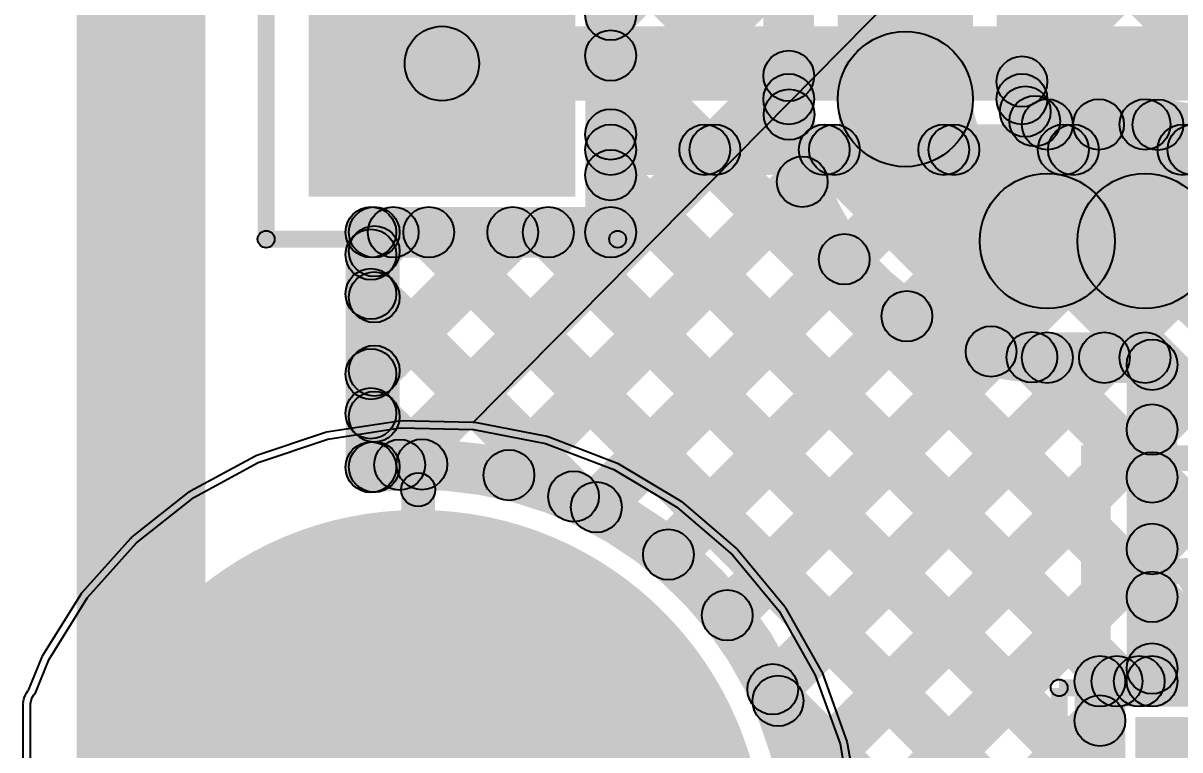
# Model space of a CAD drawing. Header units: millimetres. Extents: x 0 to 210, y 0 to 213.
# Drawn here: x -0.1169 to 0.2253, y 0.0315 to 0.2465 of the extents above; entities that cross this region are included whole.
import ezdxf

# ---------------------------------------------------------------- set-up
doc = ezdxf.new("R2010")
doc.units = ezdxf.units.MM
doc.header["$MEASUREMENT"] = 0
for name, color, linetype in [('BottomLayer', 5, 'Continuous'), ('BottomSolder', 6, 'Continuous'), ('PadHoleLayer', 156, 'Continuous'), ('TopLayer', 1, 'Continuous'), ('TopOverlay', 2, 'Continuous'), ('TopSolder', 216, 'Continuous'), ('ViaHoleLayer', 16, 'Continuous')]:
    doc.layers.add(name, color=color, linetype=linetype)

# ---------------------------------------------------------------- blocks, each defined once
blk = doc.blocks.new('HDR_F_1X2_7')
at = {"layer": 'BottomLayer'}
blk.add_hatch(color=5, dxfattribs=at).paths.add_polyline_path([(-0.08543, 0.03543), (-0.01457, 0.03543), (-0.01457, -0.03543), (-0.08543, -0.03543)])
h = blk.add_hatch(color=5, dxfattribs=at)
edge = h.paths.add_edge_path()
edge.add_arc((0.05, 0), 0.03543, 0, 360)
at = {"layer": 'BottomSolder'}
blk.add_hatch(color=6, dxfattribs=at).paths.add_polyline_path([(-0.08943, 0.03943), (-0.01057, 0.03943), (-0.01057, -0.03943), (-0.08943, -0.03943)])
h = blk.add_hatch(color=6, dxfattribs=at)
edge = h.paths.add_edge_path()
edge.add_arc((0.05, 0), 0.03943, 0, 360)
at = {"layer": 'PadHoleLayer'}
h = blk.add_hatch(color=156, dxfattribs=at)
edge = h.paths.add_edge_path()
edge.add_arc((-0.05, 0), 0.01772, 0, 360)
h = blk.add_hatch(color=156, dxfattribs=at)
edge = h.paths.add_edge_path()
edge.add_arc((0.05, 0), 0.01772, 0, 360)
at = {"layer": 'TopLayer'}
blk.add_hatch(color=1, dxfattribs=at).paths.add_polyline_path([(-0.08543, 0.03543), (-0.01457, 0.03543), (-0.01457, -0.03543), (-0.08543, -0.03543)])
h = blk.add_hatch(color=1, dxfattribs=at)
edge = h.paths.add_edge_path()
edge.add_arc((0.05, 0), 0.03543, 0, 360)
at = {"layer": 'TopOverlay'}
h = blk.add_hatch(color=2, dxfattribs=at)
edge = h.paths.add_edge_path()
edge.add_arc((-0.102, 0.052), 0.0025, 0, 360)
h = blk.add_hatch(color=2, dxfattribs=at)
edge = h.paths.add_edge_path()
edge.add_arc((-0.102, 0.052), 0.0025, 0, 360)
for points in [[(-0.1045, 0.052), (-0.0995, 0.052), (-0.0995, -0.052), (-0.1045, -0.052)], [(-0.102, 0.0495), (-0.102, 0.0545), (0.102, 0.0545), (0.102, 0.0495)], [(0.0995, 0.052), (0.1045, 0.052), (0.1045, -0.052), (0.0995, -0.052)], [(-0.102, -0.0545), (-0.102, -0.0495), (0.102, -0.0495), (0.102, -0.0545)]]:
    blk.add_hatch(color=2, dxfattribs=at).paths.add_polyline_path(points)
h = blk.add_hatch(color=2, dxfattribs=at)
edge = h.paths.add_edge_path()
edge.add_arc((0.102, 0.052), 0.0025, 0, 360)
h = blk.add_hatch(color=2, dxfattribs=at)
edge = h.paths.add_edge_path()
edge.add_arc((0.102, 0.052), 0.0025, 0, 360)
h = blk.add_hatch(color=2, dxfattribs=at)
edge = h.paths.add_edge_path()
edge.add_arc((-0.102, -0.052), 0.0025, 0, 360)
h = blk.add_hatch(color=2, dxfattribs=at)
edge = h.paths.add_edge_path()
edge.add_arc((-0.102, -0.052), 0.0025, 0, 360)
h = blk.add_hatch(color=2, dxfattribs=at)
edge = h.paths.add_edge_path()
edge.add_arc((0.102, -0.052), 0.0025, 0, 360)
h = blk.add_hatch(color=2, dxfattribs=at)
edge = h.paths.add_edge_path()
edge.add_arc((0.102, -0.052), 0.0025, 0, 360)
at = {"layer": 'TopSolder'}
blk.add_hatch(color=216, dxfattribs=at).paths.add_polyline_path([(-0.08943, 0.03943), (-0.01057, 0.03943), (-0.01057, -0.03943), (-0.08943, -0.03943)])
h = blk.add_hatch(color=216, dxfattribs=at)
edge = h.paths.add_edge_path()
edge.add_arc((0.05, 0), 0.03943, 0, 360)
at = {"layer": 'TopOverlay'}
for centre in [(-0.102, 0.052), (-0.102, 0.052), (0.102, 0.052), (0.102, 0.052), (-0.102, -0.052), (-0.102, -0.052), (0.102, -0.052), (0.102, -0.052)]:
    blk.add_circle(centre, 0.0025, dxfattribs=at)
blk = doc.blocks.new('HDR_F_1X3_18')
at = {"layer": 'BottomLayer'}
blk.add_hatch(color=5, dxfattribs=at).paths.add_polyline_path([(-0.03543, 0.03543), (0.03543, 0.03543), (0.03543, -0.03543), (-0.03543, -0.03543)])
at = {"layer": 'BottomSolder'}
blk.add_hatch(color=6, dxfattribs=at).paths.add_polyline_path([(-0.03943, 0.03943), (0.03943, 0.03943), (0.03943, -0.03943), (-0.03943, -0.03943)])
at = {"layer": 'TopLayer'}
blk.add_hatch(color=1, dxfattribs=at).paths.add_polyline_path([(-0.03543, 0.03543), (0.03543, 0.03543), (0.03543, -0.03543), (-0.03543, -0.03543)])
at = {"layer": 'TopOverlay'}
h = blk.add_hatch(color=2, dxfattribs=at)
edge = h.paths.add_edge_path()
edge.add_arc((-0.062, 0.048), 0.0025, 0, 360)
h = blk.add_hatch(color=2, dxfattribs=at)
edge = h.paths.add_edge_path()
edge.add_arc((-0.062, 0.048), 0.0025, 0, 360)
for points in [[(-0.0595, -0.049), (-0.0645, -0.049), (-0.0645, 0.048), (-0.0595, 0.048)], [(-0.062, 0.0455), (-0.062, 0.0505), (0.258, 0.0505), (0.258, 0.0455)]]:
    blk.add_hatch(color=2, dxfattribs=at).paths.add_polyline_path(points)
at = {"layer": 'TopSolder'}
blk.add_hatch(color=216, dxfattribs=at).paths.add_polyline_path([(-0.03943, 0.03943), (0.03943, 0.03943), (0.03943, -0.03943), (-0.03943, -0.03943)])
at = {"layer": 'TopOverlay'}
blk.add_circle((-0.062, 0.048), 0.0025, dxfattribs=at)
blk.add_circle((-0.062, 0.048), 0.0025, dxfattribs=at)

msp = doc.modelspace()

# ---------------------------------------------------------------- hatches: boundary and pattern name
at = {"layer": 'BottomLayer'}
for points in [[(-0.101, -0.1), (-0.063, -0.1), (-0.063, 3.285), (-0.101, 3.285)], [(0.007, 0.22353), (0.007, 0.24553), (0.439, 0.24553), (0.439, 0.22353)], [(0.05693, 0.20153), (0.05693, 0.21653), (0.439, 0.21653), (0.439, 0.20153)], [(-0.00019, 0.11049), (-0.01079, 0.1211), (0.08245, 0.21434), (0.09305, 0.20373)], [(0.03215, 0.10747), (0.02154, 0.11808), (0.1178, 0.21434), (0.12841, 0.20373)], [(0.05799, 0.09796), (0.04738, 0.10856), (0.15316, 0.21434), (0.16376, 0.20373)], [(0.07931, 0.08392), (0.06871, 0.09453), (0.18851, 0.21434), (0.19912, 0.20373)], [(0.07947, 0.20373), (0.09007, 0.21434), (0.24737, 0.05704), (0.23676, 0.04643)], [(0.09672, 0.06598), (0.08612, 0.07659), (0.22387, 0.21434), (0.23448, 0.20373)], [(0.09672, 0.06598), (0.08612, 0.07659), (0.22387, 0.21434), (0.23448, 0.20373)], [(0.11018, 0.04408), (0.09958, 0.05469), (0.25922, 0.21434), (0.26983, 0.20373)], [(0.11896, 0.01751), (0.10836, 0.02811), (0.29458, 0.21434), (0.30519, 0.20373)], [(0.12333, -0.01348), (0.11272, -0.00288), (0.32993, 0.21434), (0.34054, 0.20373)], [(0.11482, 0.20373), (0.12543, 0.21434), (0.28272, 0.05704), (0.27212, 0.04643)], [(0.15018, 0.20373), (0.16078, 0.21434), (0.32759, 0.04753), (0.31698, 0.03693)], [(0.18553, 0.20373), (0.19614, 0.21434), (0.3314, 0.07908), (0.32079, 0.06847)], [(0.2186, 0.04643), (0.20799, 0.05704), (0.36529, 0.21434), (0.3759, 0.20373)], [(0.22089, 0.20373), (0.23149, 0.21434), (0.33839, 0.10744), (0.32778, 0.09683)], [(0.06443, 0.1846), (0.04943, 0.1846), (0.04943, 0.20903), (0.06443, 0.20903)], [(0.05163, 0.19621), (0.06224, 0.20682), (0.21201, 0.05704), (0.20141, 0.04643)], [(-0.013, 0.1771), (-0.013, 0.1921), (0.05693, 0.1921), (0.05693, 0.1771)], [(-0.0077, 0.17369), (-0.0183, 0.1843), (-0.0127, 0.1899), (-0.00209, 0.1793)], [(-0.0077, 0.13834), (-0.0183, 0.14894), (0.02266, 0.1899), (0.03327, 0.1793)], [(-0.00217, 0.1793), (0.00844, 0.1899), (0.20122, -0.00288), (0.19061, -0.01348)], [(0.03319, 0.1793), (0.0438, 0.1899), (0.20696, 0.02674), (0.19636, 0.01613)], [(-0.0055, 0.11519), (-0.0205, 0.11519), (-0.0205, 0.1846), (-0.0055, 0.1846)], [(-0.0183, 0.16008), (-0.0077, 0.17069), (0.05126, 0.11173), (0.04065, 0.10112)], [(-0.0183, 0.12472), (-0.0077, 0.13533), (0.00641, 0.12122), (-0.0042, 0.11062)], [(0.005, 0), (-0.005, 0), (-0.005, 0.10843), (0.005, 0.10843)], [(0.20166, 0.04424), (0.20166, 0.05924), (0.30153, 0.05924), (0.30153, 0.04424)], [(0.20916, -0.00818), (0.19416, -0.00818), (0.19416, 0.05174), (0.20916, 0.05174)], [(0.10112, 0.04065), (0.11173, 0.05126), (0.16587, -0.00288), (0.15526, -0.01348)], [(0.15868, -0.01348), (0.14807, -0.00288), (0.19636, 0.0454), (0.20696, 0.0348)]]:
    msp.add_hatch(color=5, dxfattribs=at).paths.add_polyline_path(points)
h = msp.add_hatch(color=5, dxfattribs=at)
edge = h.paths.add_edge_path()
edge.add_arc((0.007, 0.23453), 0.011, 0, 360)
h = msp.add_hatch(color=5, dxfattribs=at)
edge = h.paths.add_edge_path()
edge.add_arc((0.05693, 0.20903), 0.0075, 0, 360)
h = msp.add_hatch(color=5, dxfattribs=at)
edge = h.paths.add_edge_path()
edge.add_arc((0.05693, 0.20903), 0.0075, 0, 360)
h = msp.add_hatch(color=5, dxfattribs=at)
edge = h.paths.add_edge_path()
edge.add_arc((0.08477, 0.20903), 0.0075, 0, 360)
h = msp.add_hatch(color=5, dxfattribs=at)
edge = h.paths.add_edge_path()
edge.add_arc((0.08775, 0.20903), 0.0075, 0, 360)
h = msp.add_hatch(color=5, dxfattribs=at)
edge = h.paths.add_edge_path()
edge.add_arc((0.12012, 0.20903), 0.0075, 0, 360)
h = msp.add_hatch(color=5, dxfattribs=at)
edge = h.paths.add_edge_path()
edge.add_arc((0.12311, 0.20903), 0.0075, 0, 360)
h = msp.add_hatch(color=5, dxfattribs=at)
edge = h.paths.add_edge_path()
edge.add_arc((0.15548, 0.20903), 0.0075, 0, 360)
h = msp.add_hatch(color=5, dxfattribs=at)
edge = h.paths.add_edge_path()
edge.add_arc((0.15846, 0.20903), 0.0075, 0, 360)
h = msp.add_hatch(color=5, dxfattribs=at)
edge = h.paths.add_edge_path()
edge.add_arc((0.19084, 0.20903), 0.0075, 0, 360)
h = msp.add_hatch(color=5, dxfattribs=at)
edge = h.paths.add_edge_path()
edge.add_arc((0.19382, 0.20903), 0.0075, 0, 360)
h = msp.add_hatch(color=5, dxfattribs=at)
edge = h.paths.add_edge_path()
edge.add_arc((0.22619, 0.20903), 0.0075, 0, 360)
h = msp.add_hatch(color=5, dxfattribs=at)
edge = h.paths.add_edge_path()
edge.add_arc((0.22917, 0.20903), 0.0075, 0, 360)
h = msp.add_hatch(color=5, dxfattribs=at)
edge = h.paths.add_edge_path()
edge.add_arc((0.22917, 0.20903), 0.0075, 0, 360)
h = msp.add_hatch(color=5, dxfattribs=at)
edge = h.paths.add_edge_path()
edge.add_arc((0.05693, 0.20152), 0.0075, 0, 360)
h = msp.add_hatch(color=5, dxfattribs=at)
edge = h.paths.add_edge_path()
edge.add_arc((-0.013, 0.1846), 0.0075, 0, 360)
h = msp.add_hatch(color=5, dxfattribs=at)
edge = h.paths.add_edge_path()
edge.add_arc((-0.013, 0.1846), 0.0075, 0, 360)
h = msp.add_hatch(color=5, dxfattribs=at)
edge = h.paths.add_edge_path()
edge.add_arc((-0.00739, 0.1846), 0.0075, 0, 360)
h = msp.add_hatch(color=5, dxfattribs=at)
edge = h.paths.add_edge_path()
edge.add_arc((0.00314, 0.1846), 0.0075, 0, 360)
h = msp.add_hatch(color=5, dxfattribs=at)
edge = h.paths.add_edge_path()
edge.add_arc((0.02796, 0.1846), 0.0075, 0, 360)
h = msp.add_hatch(color=5, dxfattribs=at)
edge = h.paths.add_edge_path()
edge.add_arc((0.03849, 0.1846), 0.0075, 0, 360)
h = msp.add_hatch(color=5, dxfattribs=at)
edge = h.paths.add_edge_path()
edge.add_arc((0.05693, 0.1846), 0.0075, 0, 360)
h = msp.add_hatch(color=5, dxfattribs=at)
edge = h.paths.add_edge_path()
edge.add_arc((0.05693, 0.1846), 0.0075, 0, 360)
h = msp.add_hatch(color=5, dxfattribs=at)
edge = h.paths.add_edge_path()
edge.add_arc((-0.013, 0.17899), 0.0075, 0, 360)
h = msp.add_hatch(color=5, dxfattribs=at)
edge = h.paths.add_edge_path()
edge.add_arc((-0.013, 0.16538), 0.0075, 0, 360)
h = msp.add_hatch(color=5, dxfattribs=at)
edge = h.paths.add_edge_path()
edge.add_arc((-0.013, 0.14364), 0.0075, 0, 360)
h = msp.add_hatch(color=5, dxfattribs=at)
edge = h.paths.add_edge_path()
edge.add_arc((-0.013, 0.13003), 0.0075, 0, 360)
h = msp.add_hatch(color=5, dxfattribs=at)
edge = h.paths.add_edge_path()
edge.add_arc((-0.00549, 0.1158), 0.0075, 0, 360)
h = msp.add_hatch(color=5, dxfattribs=at)
edge = h.paths.add_edge_path()
edge.add_arc((0.00111, 0.11592), 0.0075, 0, 360)
h = msp.add_hatch(color=5, dxfattribs=at)
edge = h.paths.add_edge_path()
edge.add_arc((-0.013, 0.11519), 0.0075, 0, 360)
h = msp.add_hatch(color=5, dxfattribs=at)
edge = h.paths.add_edge_path()
edge.add_arc((-0.013, 0.11519), 0.0075, 0, 360)
h = msp.add_hatch(color=5, dxfattribs=at)
edge = h.paths.add_edge_path()
edge.add_arc((0.02685, 0.11277), 0.0075, 0, 360)
h = msp.add_hatch(color=5, dxfattribs=at)
edge = h.paths.add_edge_path()
edge.add_arc((0, 0.10843), 0.005, 0, 360)
h = msp.add_hatch(color=5, dxfattribs=at)
edge = h.paths.add_edge_path()
edge.add_arc((0.04596, 0.10643), 0.0075, 0, 360)
h = msp.add_hatch(color=5, dxfattribs=at)
edge = h.paths.add_edge_path()
edge.add_arc((0.05269, 0.10326), 0.0075, 0, 360)
h = msp.add_hatch(color=5, dxfattribs=at)
edge = h.paths.add_edge_path()
edge.add_arc((0, 0), 0.09843, 0, 360)
h = msp.add_hatch(color=5, dxfattribs=at)
edge = h.paths.add_edge_path()
edge.add_arc((0.07401, 0.08923), 0.0075, 0, 360)
h = msp.add_hatch(color=5, dxfattribs=at)
edge = h.paths.add_edge_path()
edge.add_arc((0.00251, 0.08), 0.01181, 0, 360)
h = msp.add_hatch(color=5, dxfattribs=at)
edge = h.paths.add_edge_path()
edge.add_arc((0.09142, 0.07128), 0.0075, 0, 360)
h = msp.add_hatch(color=5, dxfattribs=at)
edge = h.paths.add_edge_path()
edge.add_arc((0.09142, 0.07128), 0.0075, 0, 360)
h = msp.add_hatch(color=5, dxfattribs=at)
edge = h.paths.add_edge_path()
edge.add_arc((-0.0548, 0.05834), 0.01181, 0, 360)
h = msp.add_hatch(color=5, dxfattribs=at)
edge = h.paths.add_edge_path()
edge.add_arc((0.05834, 0.0548), 0.01181, 0, 360)
h = msp.add_hatch(color=5, dxfattribs=at)
edge = h.paths.add_edge_path()
edge.add_arc((0.20166, 0.05174), 0.0075, 0, 360)
h = msp.add_hatch(color=5, dxfattribs=at)
edge = h.paths.add_edge_path()
edge.add_arc((0.20166, 0.05174), 0.0075, 0, 360)
h = msp.add_hatch(color=5, dxfattribs=at)
edge = h.paths.add_edge_path()
edge.add_arc((0.20671, 0.05174), 0.0075, 0, 360)
h = msp.add_hatch(color=5, dxfattribs=at)
edge = h.paths.add_edge_path()
edge.add_arc((0.2133, 0.05174), 0.0075, 0, 360)
h = msp.add_hatch(color=5, dxfattribs=at)
edge = h.paths.add_edge_path()
edge.add_arc((0.10488, 0.04939), 0.0075, 0, 360)
h = msp.add_hatch(color=5, dxfattribs=at)
edge = h.paths.add_edge_path()
edge.add_arc((0.10643, 0.04596), 0.0075, 0, 360)
h = msp.add_hatch(color=5, dxfattribs=at)
edge = h.paths.add_edge_path()
edge.add_arc((0.20166, 0.0401), 0.0075, 0, 360)
at = {"layer": 'BottomSolder'}
h = msp.add_hatch(color=6, dxfattribs=at)
edge = h.paths.add_edge_path()
edge.add_arc((0, 0), 0.10243, 0, 360)
at = {"layer": 'PadHoleLayer'}
h = msp.add_hatch(color=156, dxfattribs=at)
edge = h.paths.add_edge_path()
edge.add_arc((0, 0), 0.06102, 0, 360)
at = {"layer": 'TopLayer'}
for points in [[(0.06224, 0.24362), (0.05163, 0.25423), (0.1052, 0.3078), (0.1158, 0.29719)], [(0.1742, 0.28578), (0.1848, 0.29638), (0.42906, 0.05213), (0.41845, 0.04152)], [(0.06443, 0.1846), (0.04943, 0.1846), (0.04943, 0.28447), (0.06443, 0.28447)], [(0.05163, 0.26692), (0.06224, 0.27753), (0.11504, 0.22473), (0.10443, 0.21412)], [(0.1171, 0.224), (0.1021, 0.224), (0.1021, 0.27914), (0.1171, 0.27914)], [(0.1641, 0.224), (0.1241, 0.224), (0.1241, 0.27914), (0.1641, 0.27914)], [(0.06224, 0.20827), (0.05163, 0.21888), (0.10429, 0.27154), (0.1149, 0.26093)], [(0.1861, 0.224), (0.1711, 0.224), (0.1711, 0.2722), (0.1861, 0.2722)], [(0.1839, 0.22387), (0.17329, 0.23447), (0.21067, 0.27185), (0.22127, 0.26124)], [(0.17329, 0.25133), (0.1839, 0.26193), (0.22413, 0.2217), (0.21352, 0.21109)], [(0.20659, 0.2112), (0.19598, 0.2218), (0.22822, 0.25405), (0.23883, 0.24344)], [(0.05163, 0.23157), (0.06224, 0.24217), (0.2224, 0.08201), (0.21179, 0.07141)], [(-0.00019, 0.11049), (-0.01079, 0.1211), (0.10429, 0.23618), (0.1149, 0.22558)], [(0.17427, 0.21499), (0.18488, 0.2256), (0.18769, 0.22278), (0.17709, 0.21218)], [(0.1861, 0.209), (0.1861, 0.224), (0.215, 0.224), (0.215, 0.209)], [(0.05163, 0.19621), (0.06224, 0.20682), (0.21201, 0.05704), (0.20141, 0.04643)], [(0.03215, 0.10747), (0.02154, 0.11808), (0.10831, 0.20484), (0.11891, 0.19424)], [(0.1861, 0.162), (0.1861, 0.202), (0.215, 0.202), (0.215, 0.162)], [(-0.014, 0.1771), (-0.014, 0.1921), (0.05693, 0.1921), (0.05693, 0.1771)], [(-0.0087, 0.13734), (-0.0193, 0.14794), (0.02266, 0.1899), (0.03327, 0.1793)], [(-0.0087, 0.17269), (-0.0193, 0.1833), (-0.0127, 0.1899), (-0.00209, 0.1793)], [(-0.00217, 0.1793), (0.00844, 0.1899), (0.20322, -0.00488), (0.19261, -0.01548)], [(0.03319, 0.1793), (0.0438, 0.1899), (0.20696, 0.02674), (0.19636, 0.01613)], [(-0.0065, 0.11508), (-0.0215, 0.11508), (-0.0215, 0.1846), (-0.0065, 0.1846)], [(0.05799, 0.09796), (0.04738, 0.10856), (0.12074, 0.18192), (0.13134, 0.17131)], [(-0.0193, 0.16108), (-0.0087, 0.17169), (0.05126, 0.11173), (0.04065, 0.10112)], [(0.07931, 0.08392), (0.06871, 0.09453), (0.13924, 0.16507), (0.14985, 0.15446)], [(0.09672, 0.06598), (0.08612, 0.07659), (0.16416, 0.15463), (0.17477, 0.14403)], [(0.09672, 0.06598), (0.08612, 0.07659), (0.16416, 0.15463), (0.17477, 0.14403)], [(0.1861, 0.14), (0.1861, 0.155), (0.215, 0.155), (0.215, 0.14)], [(0.11018, 0.04408), (0.09958, 0.05469), (0.19769, 0.1528), (0.2083, 0.1422)], [(0.17622, 0.14233), (0.18683, 0.15294), (0.2224, 0.11737), (0.21179, 0.10676)], [(0.22459, 0.05174), (0.20959, 0.05174), (0.20959, 0.14541), (0.22459, 0.14541)], [(-0.0193, 0.12572), (-0.0087, 0.13633), (0.00641, 0.12122), (-0.0042, 0.11062)], [(0.11896, 0.01751), (0.10836, 0.02811), (0.21179, 0.13155), (0.2224, 0.12094)], [(0.005, 0), (-0.005, 0), (-0.005, 0.10843), (0.005, 0.10843)], [(0.12133, -0.01548), (0.11072, -0.00488), (0.21179, 0.09619), (0.2224, 0.08559)], [(0.20166, 0.04424), (0.20166, 0.05924), (0.21709, 0.05924), (0.21709, 0.04424)], [(0.2186, 0.04643), (0.20799, 0.05704), (0.21179, 0.06084), (0.2224, 0.05023)], [(0.20916, -0.01018), (0.19416, -0.01018), (0.19416, 0.05174), (0.20916, 0.05174)], [(0.10112, 0.04065), (0.11173, 0.05126), (0.16787, -0.00488), (0.15726, -0.01548)], [(0.15668, -0.01548), (0.14607, -0.00488), (0.19636, 0.0454), (0.20696, 0.0348)]]:
    msp.add_hatch(color=1, dxfattribs=at).paths.add_polyline_path(points)
h = msp.add_hatch(color=1, dxfattribs=at)
edge = h.paths.add_edge_path()
edge.add_arc((0.05693, 0.24893), 0.0075, 0, 360)
h = msp.add_hatch(color=1, dxfattribs=at)
edge = h.paths.add_edge_path()
edge.add_arc((0.05693, 0.23687), 0.0075, 0, 360)
h = msp.add_hatch(color=1, dxfattribs=at)
edge = h.paths.add_edge_path()
edge.add_arc((0.1441, 0.224), 0.02, 0, 360)
h = msp.add_hatch(color=1, dxfattribs=at)
edge = h.paths.add_edge_path()
edge.add_arc((0.1441, 0.224), 0.02, 0, 360)
h = msp.add_hatch(color=1, dxfattribs=at)
edge = h.paths.add_edge_path()
edge.add_arc((0.1096, 0.23088), 0.0075, 0, 360)
h = msp.add_hatch(color=1, dxfattribs=at)
edge = h.paths.add_edge_path()
edge.add_arc((0.1786, 0.22917), 0.0075, 0, 360)
h = msp.add_hatch(color=1, dxfattribs=at)
edge = h.paths.add_edge_path()
edge.add_arc((0.1096, 0.224), 0.0075, 0, 360)
h = msp.add_hatch(color=1, dxfattribs=at)
edge = h.paths.add_edge_path()
edge.add_arc((0.1096, 0.224), 0.0075, 0, 360)
h = msp.add_hatch(color=1, dxfattribs=at)
edge = h.paths.add_edge_path()
edge.add_arc((0.1786, 0.224), 0.0075, 0, 360)
h = msp.add_hatch(color=1, dxfattribs=at)
edge = h.paths.add_edge_path()
edge.add_arc((0.1786, 0.224), 0.0075, 0, 360)
h = msp.add_hatch(color=1, dxfattribs=at)
edge = h.paths.add_edge_path()
edge.add_arc((0.10973, 0.21943), 0.0075, 0, 360)
h = msp.add_hatch(color=1, dxfattribs=at)
edge = h.paths.add_edge_path()
edge.add_arc((0.17957, 0.2203), 0.0075, 0, 360)
h = msp.add_hatch(color=1, dxfattribs=at)
edge = h.paths.add_edge_path()
edge.add_arc((0.18239, 0.21748), 0.0075, 0, 360)
h = msp.add_hatch(color=1, dxfattribs=at)
edge = h.paths.add_edge_path()
edge.add_arc((0.1861, 0.2165), 0.0075, 0, 360)
h = msp.add_hatch(color=1, dxfattribs=at)
edge = h.paths.add_edge_path()
edge.add_arc((0.1861, 0.2165), 0.0075, 0, 360)
h = msp.add_hatch(color=1, dxfattribs=at)
edge = h.paths.add_edge_path()
edge.add_arc((0.20128, 0.2165), 0.0075, 0, 360)
h = msp.add_hatch(color=1, dxfattribs=at)
edge = h.paths.add_edge_path()
edge.add_arc((0.215, 0.2165), 0.0075, 0, 360)
h = msp.add_hatch(color=1, dxfattribs=at)
edge = h.paths.add_edge_path()
edge.add_arc((0.215, 0.2165), 0.0075, 0, 360)
h = msp.add_hatch(color=1, dxfattribs=at)
edge = h.paths.add_edge_path()
edge.add_arc((0.21883, 0.2164), 0.0075, 0, 360)
h = msp.add_hatch(color=1, dxfattribs=at)
edge = h.paths.add_edge_path()
edge.add_arc((0.05693, 0.21357), 0.0075, 0, 360)
h = msp.add_hatch(color=1, dxfattribs=at)
edge = h.paths.add_edge_path()
edge.add_arc((0.05693, 0.20152), 0.0075, 0, 360)
h = msp.add_hatch(color=1, dxfattribs=at)
edge = h.paths.add_edge_path()
edge.add_arc((0.11361, 0.19954), 0.0075, 0, 360)
h = msp.add_hatch(color=1, dxfattribs=at)
edge = h.paths.add_edge_path()
edge.add_arc((0.1861, 0.182), 0.02, 0, 360)
h = msp.add_hatch(color=1, dxfattribs=at)
edge = h.paths.add_edge_path()
edge.add_arc((0.1861, 0.182), 0.02, 0, 360)
h = msp.add_hatch(color=1, dxfattribs=at)
edge = h.paths.add_edge_path()
edge.add_arc((0.215, 0.182), 0.02, 0, 360)
h = msp.add_hatch(color=1, dxfattribs=at)
edge = h.paths.add_edge_path()
edge.add_arc((0.215, 0.182), 0.02, 0, 360)
h = msp.add_hatch(color=1, dxfattribs=at)
edge = h.paths.add_edge_path()
edge.add_arc((-0.014, 0.1846), 0.0075, 0, 360)
h = msp.add_hatch(color=1, dxfattribs=at)
edge = h.paths.add_edge_path()
edge.add_arc((-0.014, 0.1846), 0.0075, 0, 360)
h = msp.add_hatch(color=1, dxfattribs=at)
edge = h.paths.add_edge_path()
edge.add_arc((-0.00739, 0.1846), 0.0075, 0, 360)
h = msp.add_hatch(color=1, dxfattribs=at)
edge = h.paths.add_edge_path()
edge.add_arc((0.00314, 0.1846), 0.0075, 0, 360)
h = msp.add_hatch(color=1, dxfattribs=at)
edge = h.paths.add_edge_path()
edge.add_arc((0.02796, 0.1846), 0.0075, 0, 360)
h = msp.add_hatch(color=1, dxfattribs=at)
edge = h.paths.add_edge_path()
edge.add_arc((0.03849, 0.1846), 0.0075, 0, 360)
h = msp.add_hatch(color=1, dxfattribs=at)
edge = h.paths.add_edge_path()
edge.add_arc((0.05693, 0.1846), 0.0075, 0, 360)
h = msp.add_hatch(color=1, dxfattribs=at)
edge = h.paths.add_edge_path()
edge.add_arc((0.05693, 0.1846), 0.0075, 0, 360)
h = msp.add_hatch(color=1, dxfattribs=at)
edge = h.paths.add_edge_path()
edge.add_arc((-0.014, 0.17799), 0.0075, 0, 360)
h = msp.add_hatch(color=1, dxfattribs=at)
edge = h.paths.add_edge_path()
edge.add_arc((0.12604, 0.17661), 0.0075, 0, 360)
h = msp.add_hatch(color=1, dxfattribs=at)
edge = h.paths.add_edge_path()
edge.add_arc((-0.014, 0.16638), 0.0075, 0, 360)
h = msp.add_hatch(color=1, dxfattribs=at)
edge = h.paths.add_edge_path()
edge.add_arc((0.14455, 0.15977), 0.0075, 0, 360)
h = msp.add_hatch(color=1, dxfattribs=at)
edge = h.paths.add_edge_path()
edge.add_arc((0.16947, 0.14933), 0.0075, 0, 360)
h = msp.add_hatch(color=1, dxfattribs=at)
edge = h.paths.add_edge_path()
edge.add_arc((0.16947, 0.14933), 0.0075, 0, 360)
h = msp.add_hatch(color=1, dxfattribs=at)
edge = h.paths.add_edge_path()
edge.add_arc((0.18152, 0.14764), 0.0075, 0, 360)
h = msp.add_hatch(color=1, dxfattribs=at)
edge = h.paths.add_edge_path()
edge.add_arc((0.1861, 0.1475), 0.0075, 0, 360)
h = msp.add_hatch(color=1, dxfattribs=at)
edge = h.paths.add_edge_path()
edge.add_arc((0.1861, 0.1475), 0.0075, 0, 360)
h = msp.add_hatch(color=1, dxfattribs=at)
edge = h.paths.add_edge_path()
edge.add_arc((0.20299, 0.1475), 0.0075, 0, 360)
h = msp.add_hatch(color=1, dxfattribs=at)
edge = h.paths.add_edge_path()
edge.add_arc((0.215, 0.1475), 0.0075, 0, 360)
h = msp.add_hatch(color=1, dxfattribs=at)
edge = h.paths.add_edge_path()
edge.add_arc((0.215, 0.1475), 0.0075, 0, 360)
h = msp.add_hatch(color=1, dxfattribs=at)
edge = h.paths.add_edge_path()
edge.add_arc((0.21709, 0.14541), 0.0075, 0, 360)
h = msp.add_hatch(color=1, dxfattribs=at)
edge = h.paths.add_edge_path()
edge.add_arc((0.21709, 0.14541), 0.0075, 0, 360)
h = msp.add_hatch(color=1, dxfattribs=at)
edge = h.paths.add_edge_path()
edge.add_arc((-0.014, 0.14264), 0.0075, 0, 360)
h = msp.add_hatch(color=1, dxfattribs=at)
edge = h.paths.add_edge_path()
edge.add_arc((-0.014, 0.13103), 0.0075, 0, 360)
h = msp.add_hatch(color=1, dxfattribs=at)
edge = h.paths.add_edge_path()
edge.add_arc((0.21709, 0.12624), 0.0075, 0, 360)
h = msp.add_hatch(color=1, dxfattribs=at)
edge = h.paths.add_edge_path()
edge.add_arc((-0.00549, 0.1158), 0.0075, 0, 360)
h = msp.add_hatch(color=1, dxfattribs=at)
edge = h.paths.add_edge_path()
edge.add_arc((0.00111, 0.11592), 0.0075, 0, 360)
h = msp.add_hatch(color=1, dxfattribs=at)
edge = h.paths.add_edge_path()
edge.add_arc((-0.014, 0.11508), 0.0075, 0, 360)
h = msp.add_hatch(color=1, dxfattribs=at)
edge = h.paths.add_edge_path()
edge.add_arc((-0.014, 0.11508), 0.0075, 0, 360)
h = msp.add_hatch(color=1, dxfattribs=at)
edge = h.paths.add_edge_path()
edge.add_arc((0.02685, 0.11277), 0.0075, 0, 360)
h = msp.add_hatch(color=1, dxfattribs=at)
edge = h.paths.add_edge_path()
edge.add_arc((0.21709, 0.11207), 0.0075, 0, 360)
h = msp.add_hatch(color=1, dxfattribs=at)
edge = h.paths.add_edge_path()
edge.add_arc((0, 0.10843), 0.005, 0, 360)
h = msp.add_hatch(color=1, dxfattribs=at)
edge = h.paths.add_edge_path()
edge.add_arc((0.04596, 0.10643), 0.0075, 0, 360)
h = msp.add_hatch(color=1, dxfattribs=at)
edge = h.paths.add_edge_path()
edge.add_arc((0.05269, 0.10326), 0.0075, 0, 360)
h = msp.add_hatch(color=1, dxfattribs=at)
edge = h.paths.add_edge_path()
edge.add_arc((0, 0), 0.09843, 0, 360)
h = msp.add_hatch(color=1, dxfattribs=at)
edge = h.paths.add_edge_path()
edge.add_arc((0.07401, 0.08923), 0.0075, 0, 360)
h = msp.add_hatch(color=1, dxfattribs=at)
edge = h.paths.add_edge_path()
edge.add_arc((0.21709, 0.09089), 0.0075, 0, 360)
h = msp.add_hatch(color=1, dxfattribs=at)
edge = h.paths.add_edge_path()
edge.add_arc((0.00251, 0.08), 0.01181, 0, 360)
h = msp.add_hatch(color=1, dxfattribs=at)
edge = h.paths.add_edge_path()
edge.add_arc((0.21709, 0.07671), 0.0075, 0, 360)
h = msp.add_hatch(color=1, dxfattribs=at)
edge = h.paths.add_edge_path()
edge.add_arc((0.09142, 0.07128), 0.0075, 0, 360)
h = msp.add_hatch(color=1, dxfattribs=at)
edge = h.paths.add_edge_path()
edge.add_arc((0.09142, 0.07128), 0.0075, 0, 360)
h = msp.add_hatch(color=1, dxfattribs=at)
edge = h.paths.add_edge_path()
edge.add_arc((-0.0548, 0.05834), 0.01181, 0, 360)
h = msp.add_hatch(color=1, dxfattribs=at)
edge = h.paths.add_edge_path()
edge.add_arc((0.05834, 0.0548), 0.01181, 0, 360)
h = msp.add_hatch(color=1, dxfattribs=at)
edge = h.paths.add_edge_path()
edge.add_arc((0.21709, 0.05553), 0.0075, 0, 360)
h = msp.add_hatch(color=1, dxfattribs=at)
edge = h.paths.add_edge_path()
edge.add_arc((0.20166, 0.05174), 0.0075, 0, 360)
h = msp.add_hatch(color=1, dxfattribs=at)
edge = h.paths.add_edge_path()
edge.add_arc((0.20166, 0.05174), 0.0075, 0, 360)
h = msp.add_hatch(color=1, dxfattribs=at)
edge = h.paths.add_edge_path()
edge.add_arc((0.20671, 0.05174), 0.0075, 0, 360)
h = msp.add_hatch(color=1, dxfattribs=at)
edge = h.paths.add_edge_path()
edge.add_arc((0.2133, 0.05174), 0.0075, 0, 360)
h = msp.add_hatch(color=1, dxfattribs=at)
edge = h.paths.add_edge_path()
edge.add_arc((0.21709, 0.05174), 0.0075, 0, 360)
h = msp.add_hatch(color=1, dxfattribs=at)
edge = h.paths.add_edge_path()
edge.add_arc((0.21709, 0.05174), 0.0075, 0, 360)
h = msp.add_hatch(color=1, dxfattribs=at)
edge = h.paths.add_edge_path()
edge.add_arc((0.10488, 0.04939), 0.0075, 0, 360)
h = msp.add_hatch(color=1, dxfattribs=at)
edge = h.paths.add_edge_path()
edge.add_arc((0.10643, 0.04596), 0.0075, 0, 360)
h = msp.add_hatch(color=1, dxfattribs=at)
edge = h.paths.add_edge_path()
edge.add_arc((0.20166, 0.0401), 0.0075, 0, 360)
at = {"layer": 'TopSolder'}
h = msp.add_hatch(color=216, dxfattribs=at)
edge = h.paths.add_edge_path()
edge.add_arc((0, 0), 0.10243, 0, 360)
at = {"layer": 'ViaHoleLayer'}
h = msp.add_hatch(color=16, dxfattribs=at)
edge = h.paths.add_edge_path()
edge.add_arc((0.00251, 0.08), 0.00591, 0, 360)
h = msp.add_hatch(color=16, dxfattribs=at)
edge = h.paths.add_edge_path()
edge.add_arc((-0.0548, 0.05834), 0.00591, 0, 360)
h = msp.add_hatch(color=16, dxfattribs=at)
edge = h.paths.add_edge_path()
edge.add_arc((0.05834, 0.0548), 0.00591, 0, 360)

# ---------------------------------------------------------------- linework, layer by layer
at = {"layer": 'BottomLayer', "const_width": 0.015}
msp.add_lwpolyline([(-0.013, 0.11519, -0.447525), (0.11593, 0)], format="xyb", dxfattribs=at)
at = {"layer": 'BottomLayer'}
for centre, radius in [((0.007, 0.23453), 0.011), ((0.05693, 0.20903), 0.0075), ((0.05693, 0.20903), 0.0075), ((0.08477, 0.20903), 0.0075), ((0.08775, 0.20903), 0.0075), ((0.12012, 0.20903), 0.0075), ((0.12311, 0.20903), 0.0075), ((0.15548, 0.20903), 0.0075), ((0.15846, 0.20903), 0.0075), ((0.19084, 0.20903), 0.0075), ((0.19382, 0.20903), 0.0075), ((0.22619, 0.20903), 0.0075), ((0.22917, 0.20903), 0.0075), ((0.22917, 0.20903), 0.0075), ((0.05693, 0.20152), 0.0075), ((-0.013, 0.1846), 0.0075), ((-0.013, 0.1846), 0.0075), ((-0.00739, 0.1846), 0.0075), ((0.00314, 0.1846), 0.0075), ((0.02796, 0.1846), 0.0075), ((0.03849, 0.1846), 0.0075), ((0.05693, 0.1846), 0.0075), ((0.05693, 0.1846), 0.0075), ((-0.013, 0.17899), 0.0075), ((-0.013, 0.16538), 0.0075), ((-0.013, 0.14364), 0.0075), ((-0.013, 0.13003), 0.0075), ((-0.00549, 0.1158), 0.0075), ((0.00111, 0.11592), 0.0075), ((-0.013, 0.11519), 0.0075), ((-0.013, 0.11519), 0.0075), ((0.02685, 0.11277), 0.0075), ((0, 0.10843), 0.005), ((0.04596, 0.10643), 0.0075), ((0.05269, 0.10326), 0.0075), ((0.07401, 0.08923), 0.0075), ((0.09142, 0.07128), 0.0075), ((0.09142, 0.07128), 0.0075), ((0.20166, 0.05174), 0.0075), ((0.20166, 0.05174), 0.0075), ((0.20671, 0.05174), 0.0075), ((0.2133, 0.05174), 0.0075), ((0.10488, 0.04939), 0.0075), ((0.10643, 0.04596), 0.0075), ((0.20166, 0.0401), 0.0075)]:
    msp.add_circle(centre, radius, dxfattribs=at)
at = {"layer": 'TopLayer'}
for p, q in [((-0.02676, 0.1234), (-0.00533, 0.12669)), ((-0.00533, 0.12669), (0.01634, 0.12626)), ((-0.04731, 0.11649), (-0.02676, 0.1234)), ((0.01634, 0.12626), (0.03762, 0.12212)), ((0.03762, 0.12212), (0.05788, 0.11439)), ((-0.06636, 0.10615), (-0.04731, 0.11649)), ((0.05788, 0.11439), (0.07651, 0.1033)), ((-0.08337, 0.0927), (-0.06636, 0.10615)), ((0.07651, 0.1033), (0.09296, 0.08918)), ((-0.09781, 0.07653), (-0.08337, 0.0927)), ((0.09296, 0.08918), (0.10675, 0.07245)), ((-0.10927, 0.05813), (-0.09781, 0.07653)), ((0.10675, 0.07245), (0.11746, 0.0536)), ((-0.11334, 0.04808), (-0.10927, 0.05813)), ((0.11746, 0.0536), (0.12478, 0.0332)), ((-0.11366, 0.04774), (-0.11334, 0.04808)), ((-0.1147, 0.04512), (-0.11453, 0.04605)), ((-0.1147, 0.04464), (-0.1147, 0.04512)), ((-0.1147, -0.065), (-0.1147, 0.04464)), ((-0.11453, 0.04605), (-0.11417, 0.04693)), ((-0.11417, 0.04693), (-0.11366, 0.04774)), ((0.12478, 0.0332), (0.1285, 0.01184))]:
    msp.add_line(p, q, dxfattribs=at)
for points, const_width in [([(0.29, 0.264, -0.414214), (0.232, 0.322)], 0.04), ([(0.29, 0.2295, -0.414214), (0.1975, 0.322)], 0.015), ([(0.1861, 0.182, -0.414214), (0.1441, 0.224)], 0.04), ([(0.1861, 0.1475, -0.414214), (0.1096, 0.224)], 0.015), ([(0.1861, 0.2165, -0.414214), (0.1786, 0.224)], 0.015), ([(0.215, 0.2165, -0.414214), (0.28609, 0.14541)], 0.015), ([(0.215, 0.182, -0.414214), (0.25159, 0.14541)], 0.04), ([(0.215, 0.1475, -0.414214), (0.21709, 0.14541)], 0.015), ([(-0.014, 0.11508, -0.450134), (0.11593, 0)], 0.015)]:
    msp.add_lwpolyline(points, format="xyb", dxfattribs=dict(at, const_width=const_width))
for centre, radius in [((0.05693, 0.24893), 0.0075), ((0.05693, 0.23687), 0.0075), ((0.1441, 0.224), 0.02), ((0.1441, 0.224), 0.02), ((0.1096, 0.23088), 0.0075), ((0.1786, 0.22917), 0.0075), ((0.1096, 0.224), 0.0075), ((0.1096, 0.224), 0.0075), ((0.1786, 0.224), 0.0075), ((0.1786, 0.224), 0.0075), ((0.10973, 0.21943), 0.0075), ((0.17957, 0.2203), 0.0075), ((0.18239, 0.21748), 0.0075), ((0.1861, 0.2165), 0.0075), ((0.1861, 0.2165), 0.0075), ((0.20128, 0.2165), 0.0075), ((0.215, 0.2165), 0.0075), ((0.215, 0.2165), 0.0075), ((0.21883, 0.2164), 0.0075), ((0.05693, 0.21357), 0.0075), ((0.05693, 0.20152), 0.0075), ((0.11361, 0.19954), 0.0075), ((0.1861, 0.182), 0.02), ((0.1861, 0.182), 0.02), ((0.215, 0.182), 0.02), ((0.215, 0.182), 0.02), ((-0.014, 0.1846), 0.0075), ((-0.014, 0.1846), 0.0075), ((-0.00739, 0.1846), 0.0075), ((0.00314, 0.1846), 0.0075), ((0.02796, 0.1846), 0.0075), ((0.03849, 0.1846), 0.0075), ((0.05693, 0.1846), 0.0075), ((0.05693, 0.1846), 0.0075), ((-0.014, 0.17799), 0.0075), ((0.12604, 0.17661), 0.0075), ((-0.014, 0.16638), 0.0075), ((0.14455, 0.15977), 0.0075), ((0.16947, 0.14933), 0.0075), ((0.16947, 0.14933), 0.0075), ((0.18152, 0.14764), 0.0075), ((0.1861, 0.1475), 0.0075), ((0.1861, 0.1475), 0.0075), ((0.20299, 0.1475), 0.0075), ((0.215, 0.1475), 0.0075), ((0.215, 0.1475), 0.0075), ((0.21709, 0.14541), 0.0075), ((0.21709, 0.14541), 0.0075), ((-0.014, 0.14264), 0.0075), ((-0.014, 0.13103), 0.0075), ((0.21709, 0.12624), 0.0075), ((-0.00549, 0.1158), 0.0075), ((0.00111, 0.11592), 0.0075), ((-0.014, 0.11508), 0.0075), ((-0.014, 0.11508), 0.0075), ((0.02685, 0.11277), 0.0075), ((0.21709, 0.11207), 0.0075), ((0, 0.10843), 0.005), ((0.04596, 0.10643), 0.0075), ((0.05269, 0.10326), 0.0075), ((0.07401, 0.08923), 0.0075), ((0.21709, 0.09089), 0.0075), ((0.21709, 0.07671), 0.0075), ((0.09142, 0.07128), 0.0075), ((0.09142, 0.07128), 0.0075), ((0.21709, 0.05553), 0.0075), ((0.20166, 0.05174), 0.0075), ((0.20166, 0.05174), 0.0075), ((0.20671, 0.05174), 0.0075), ((0.2133, 0.05174), 0.0075), ((0.21709, 0.05174), 0.0075), ((0.21709, 0.05174), 0.0075), ((0.10488, 0.04939), 0.0075), ((0.10643, 0.04596), 0.0075), ((0.20166, 0.0401), 0.0075)]:
    msp.add_circle(centre, radius, dxfattribs=at)
at = {"layer": 'TopSolder'}
for p, q in [((0.01639, 0.12842), (210.13236, 213.01137)), ((-0.02709, 0.12554), (-0.00566, 0.12883)), ((-0.00566, 0.12883), (-0.00547, 0.12879)), ((-0.00547, 0.12879), (-0.00529, 0.12886)), ((-0.00529, 0.12886), (0.01639, 0.12842)), ((0.01639, 0.12842), (0.01657, 0.12835)), ((0.01657, 0.12835), (0.01676, 0.12838)), ((0.01676, 0.12838), (0.03804, 0.12424)), ((-0.048, 0.11854), (-0.02745, 0.12545)), ((-0.02745, 0.12545), (-0.02726, 0.12544)), ((-0.02726, 0.12544), (-0.02709, 0.12554)), ((0.03804, 0.12424), (0.0382, 0.12413)), ((0.0382, 0.12413), (0.0384, 0.12414)), ((0.0384, 0.12414), (0.05865, 0.11641)), ((-0.0674, 0.10805), (-0.04834, 0.11839)), ((-0.04834, 0.11839), (-0.04814, 0.11841)), ((-0.04814, 0.11841), (-0.048, 0.11854)), ((0.05865, 0.11641), (0.05879, 0.11628)), ((0.05879, 0.11628), (0.05899, 0.11625)), ((0.05899, 0.11625), (0.07761, 0.10516)), ((-0.08471, 0.0944), (-0.06771, 0.10785)), ((-0.06771, 0.10785), (-0.06752, 0.1079)), ((-0.06752, 0.1079), (-0.0674, 0.10805)), ((0.07761, 0.10516), (0.07773, 0.105)), ((0.07773, 0.105), (0.07792, 0.10494)), ((0.07792, 0.10494), (0.09437, 0.09082)), ((-0.09942, 0.07798), (-0.08498, 0.09414)), ((-0.08498, 0.09414), (-0.0848, 0.09423)), ((-0.0848, 0.09423), (-0.08471, 0.0944)), ((0.09437, 0.09082), (0.09446, 0.09065)), ((0.09446, 0.09065), (0.09463, 0.09056)), ((0.09463, 0.09056), (0.10842, 0.07383)), ((-0.11111, 0.05928), (-0.09965, 0.07768)), ((-0.09965, 0.07768), (-0.09949, 0.07779)), ((-0.09949, 0.07779), (-0.09942, 0.07798)), ((0.10842, 0.07383), (0.10847, 0.07364)), ((0.10847, 0.07364), (0.10863, 0.07352)), ((0.10863, 0.07352), (0.11934, 0.05467)), ((-0.11519, 0.04927), (-0.11128, 0.05894)), ((-0.11128, 0.05894), (-0.11114, 0.05908)), ((-0.11114, 0.05908), (-0.11111, 0.05928)), ((0.11934, 0.05467), (0.11937, 0.05448)), ((0.11937, 0.05448), (0.1195, 0.05433)), ((0.1195, 0.05433), (0.12682, 0.03393)), ((-0.11604, 0.04789), (-0.116, 0.0481)), ((-0.116, 0.0481), (-0.11549, 0.0489)), ((-0.11549, 0.0489), (-0.11531, 0.04902)), ((-0.11531, 0.04902), (-0.11524, 0.04922)), ((-0.11524, 0.04922), (-0.11519, 0.04927)), ((-0.11687, 0.04512), (-0.11679, 0.04531)), ((-0.11687, 0.04464), (-0.11687, 0.04512)), ((-0.11687, -0.065), (-0.11687, 0.04464)), ((-0.11683, 0.04552), (-0.11665, 0.04646)), ((-0.11679, 0.04531), (-0.11683, 0.04552)), ((-0.11665, 0.04646), (-0.11653, 0.04664)), ((-0.11654, 0.04685), (-0.11619, 0.04773)), ((-0.11653, 0.04664), (-0.11654, 0.04685)), ((-0.11619, 0.04773), (-0.11604, 0.04789)), ((0.12682, 0.03393), (0.12681, 0.03373)), ((0.12681, 0.03373), (0.12692, 0.03357)), ((0.12692, 0.03357), (0.13063, 0.01221))]:
    msp.add_line(p, q, dxfattribs=at)

# ---------------------------------------------------------------- block references
for name, p, rotation in [('HDR_F_1X2_7', (0.007, 0.28453), 90), ('HDR_F_1X3_18', (0.25159, 0.0018), 360)]:
    msp.add_blockref(name, p, dxfattribs=dict(rotation=rotation))

# ---------------------------------------------------------------- texts
at = {"layer": 'TopOverlay'}
msp.add_text('RGB', height=0.07, rotation=360, dxfattribs=at).set_placement((0.18841, 0.05159))

doc.saveas('drawing.dxf')
